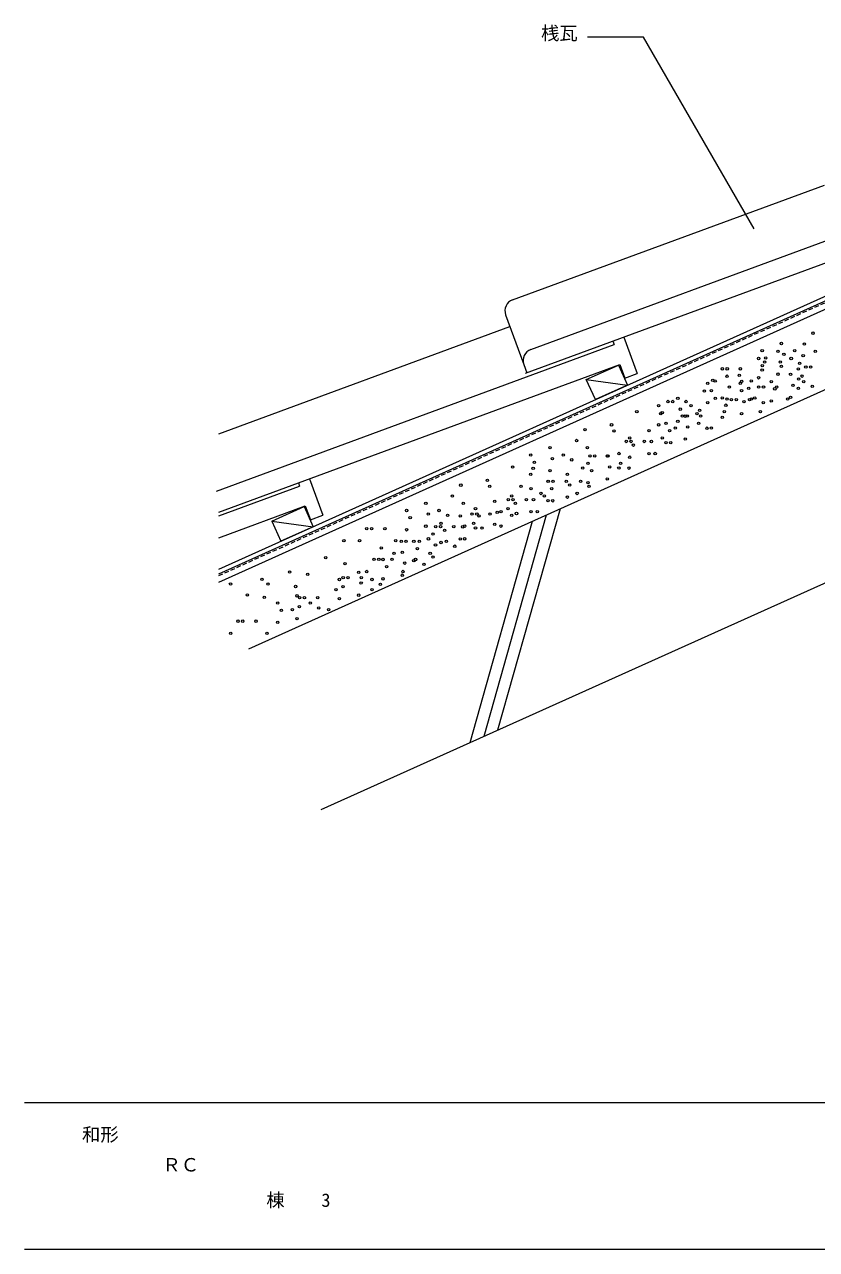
# Model space of a CAD drawing. Units: millimetres, scale not verified. Extents: x -203 to 197, y -138 to 132.
# Drawn here: x -203.2 to -95.3, y -138.4 to 28.5 of the extents above; entities that cross this region are included whole.
import ezdxf
from ezdxf.enums import TextEntityAlignment as Align

# ---------------------------------------------------------------- set-up
doc = ezdxf.new("R2010")
doc.units = ezdxf.units.MM
doc.header["$LTSCALE"] = 0.5
doc.linetypes.add('DASHED1', pattern=[1.8, 1.2, -0.6])
for name, color, linetype, lineweight in [('0-0', 5, 'Continuous', 18), ('1-0', 7, 'Continuous', 18), ('1-1', 7, 'Continuous', 18), ('1-4', 7, 'Continuous', 18), ('1-B', 3, 'Continuous', 18), ('1-C', 7, 'Continuous', 18)]:
    doc.layers.add(name, color=color, linetype=linetype, lineweight=lineweight)
doc.layers.add('1-5', color=7, linetype='Continuous')
doc.styles.add('ＭＳ ゴシック', font='')
doc.styles.get('ＭＳ ゴシック').set_extended_font_data('MS Gothic')

msp = doc.modelspace()

# ---------------------------------------------------------------- linework, layer by layer
at = {"layer": '0-0'}
for p, q in [((196.7568, -118.3649), (-203.2433, -118.3649)), ((196.7568, -138.3649), (-203.2432, -138.3649))]:
    msp.add_line(p, q, dxfattribs=at)
at = {"layer": '1-0'}
for p, q in [((-176.7568, -46.3359), (-28.0071, 20.6015)), ((-176.7568, -47.4324), (-28.0071, 19.5049)), ((-176.7568, -45.6779), (-33.0071, 19.0095)), ((-172.6531, -56.5517), (-28.0071, 8.539)), ((-162.8044, -78.4378), (-28.0071, -17.779)), ((-132.1277, -38.3152), (-140.6491, -68.4679)), ((-130.2227, -37.458), (-138.7441, -67.6107)), ((-169.5165, -39.13), (-168.2854, -41.8658)), ((-134.0326, -39.1724), (-142.554, -69.3251))]:
    msp.add_line(p, q, dxfattribs=at)
for centre in [(-100.0584, -14.9377), (-96.9248, -15.0066), (-95.7743, -13.5274), (-102.6881, -15.9238), (-100.5405, -15.9927), (-99.7297, -16.4169), (-98.2505, -15.9238), (-97.1001, -16.5812), (-95.4456, -15.9927), (-108.1118, -18.3891), (-107.4543, -18.3891), (-105.6465, -18.3891), (-103.1702, -16.9788), (-102.6771, -17.9649), (-102.3484, -17.4719), (-102.195, -16.9099), (-100.2118, -17.4719), (-100.0584, -18.0604), (-98.7326, -16.9788), (-97.7418, -18.3969), (-97.5822, -17.6362), (-96.7354, -18.1418), (-96.078, -18.1418), (-109.4156, -19.9372), (-109.0979, -20.0327), (-107.4778, -19.3893), (-105.7998, -19.2798), (-105.4712, -20.1015), (-104.1673, -20.0327), (-103.1702, -19.6085), (-102.6881, -18.5535), (-101.4515, -20.1281), (-100.5405, -19.1154), (-98.8219, -19.142), (-97.7215, -19.7854), (-97.2488, -19.3831), (-97.014, -20.1281), (-110.5661, -21.4164), (-110.1075, -20.3754), (-109.6144, -21.3616), (-107.1491, -20.8685), (-105.6699, -20.3754), (-105.4993, -21.3678), (-104.5195, -21.0329), (-103.1655, -20.8622), (-102.5081, -20.8622), (-100.9585, -21.1143), (-100.7002, -20.8622), (-98.4932, -20.6212), (-97.7418, -21.0266), (-95.8635, -20.7856), (-116.8115, -23.3886), (-115.5311, -22.8407), (-114.8737, -22.8407), (-114.1819, -22.4025), (-113.0658, -22.8407), (-112.374, -23.3886), (-110.1075, -23.0051), (-109.0869, -22.4025), (-108.129, -22.354), (-107.6359, -23.3401), (-107.4778, -22.512), (-106.8752, -22.5934), (-106.2178, -22.5934), (-105.1706, -22.847), (-104.4099, -22.5934), (-104.1516, -22.5058), (-103.6914, -22.354), (-102.541, -23.0114), (-101.4515, -22.7578), (-99.221, -22.5058), (-98.8219, -22.2647), (-119.7699, -24.2104), (-116.5173, -24.4843), (-116.3185, -24.3747), (-113.8532, -23.8817), (-113.5526, -24.8192), (-113.166, -24.8302), (-112.8952, -24.8192), (-111.5867, -24.4843), (-111.2235, -24.046), (-111.0873, -24.8192), (-108.129, -24.9836), (-107.8613, -24.237), (-105.4993, -24.4905), (-102.9307, -24.237), (-126.8371, -26.6757), (-123.2213, -26.0183), (-122.8926, -26.84), (-118.1123, -26.8087), (-116.8115, -26.0183), (-115.7957, -25.8163), (-115.3026, -26.8025), (-114.5388, -26.4628), (-114.1819, -25.5252), (-112.8373, -26.3094), (-111.3581, -25.8163), (-110.2077, -26.4738), (-109.6082, -26.4628), (-127.9876, -28.1549), (-121.2193, -28.2816), (-120.7419, -27.7948), (-120.5619, -28.2816), (-118.754, -28.2816), (-117.7836, -28.2879), (-116.3044, -27.7948), (-115.7957, -28.446), (-115.1539, -28.4523), (-113.166, -27.9529), (-134.233, -30.1271), (-131.6034, -29.141), (-129.7955, -30.1271), (-126.5084, -29.141), (-122.2055, -29.9252), (-120.2489, -28.781), (-118.1123, -29.9314), (-117.2749, -29.9252), (-136.6983, -31.7706), (-133.74, -31.1132), (-131.2747, -30.6202), (-128.645, -30.7845), (-126.4301, -31.2572), (-126.1656, -30.2601), (-125.5082, -30.2601), (-123.8005, -30.2711), (-123.7003, -30.2601), (-123.4718, -31.7503), (-121.9926, -31.2572), (-120.7419, -30.4245), (-134.233, -32.7567), (-133.9043, -31.935), (-131.6034, -32.2637), (-129.2414, -32.7442), (-127.1517, -31.9037), (-125.9371, -32.2434), (-123.8005, -33.3938), (-122.2211, -31.9037), (-120.8421, -31.9147), (-143.7655, -34.2359), (-140.1497, -33.5785), (-139.821, -34.4003), (-135.5478, -34.4003), (-134.1876, -34.7227), (-131.871, -33.7304), (-131.8538, -33.7225), (-131.378, -34.7165), (-131.1964, -33.7225), (-129.3885, -33.7225), (-128.9127, -34.2234), (-127.4335, -33.7304), (-126.4301, -33.8869), (-126.283, -34.3878), (-148.5318, -36.7012), (-144.916, -35.7151), (-143.4368, -36.7012), (-139.1339, -36.4539), (-137.2947, -36.1957), (-136.8173, -35.7089), (-136.6373, -36.1957), (-136.3242, -36.695), (-134.8294, -36.1957), (-133.8589, -36.2019), (-132.8399, -35.3661), (-132.3797, -35.7089), (-131.871, -36.36), (-131.2293, -36.3663), (-129.2414, -35.867), (-127.9093, -35.3661), (-151.1614, -37.6874), (-148.2031, -38.1804), (-146.7239, -37.6874), (-145.5734, -38.3448), (-143.8328, -38.4324), (-142.2409, -38.1742), (-141.7635, -37.4401), (-141.5835, -38.1742), (-141.2705, -38.4262), (-139.7757, -38.1742), (-138.8052, -37.9331), (-138.2808, -37.8392), (-137.326, -37.4401), (-136.8173, -38.3385), (-136.1755, -38.0975), (-134.1876, -37.8455), (-133.3502, -37.8392), (-156.5851, -40.1527), (-155.9277, -40.1527), (-154.1198, -40.1527), (-150.6684, -38.6735), (-148.5318, -39.824), (-147.1872, -39.9053), (-146.5298, -39.9053), (-146.4625, -39.4186), (-144.7219, -39.9053), (-143.5041, -39.9116), (-143.2271, -39.8177), (-142.0249, -39.4186), (-141.7635, -40.0697), (-140.8745, -40.076), (-139.1339, -39.5766), (-138.2965, -39.8177), (-159.7078, -41.7962), (-157.5712, -41.7962), (-152.6406, -41.7962), (-151.8861, -41.8838), (-151.2287, -41.8838), (-151.1614, -40.317), (-149.4209, -41.8838), (-148.1733, -41.5489), (-147.5425, -40.9056), (-145.9694, -40.4047), (-143.8328, -41.5551), (-143.2427, -41.5489), (-154.6129, -42.7823), (-152.8723, -43.5274), (-151.7469, -43.3787), (-150.1722, -41.8917), (-149.6791, -42.8778), (-147.9417, -43.5274), (-147.2138, -42.3847), (-146.4625, -42.0482), (-145.7346, -41.8917), (-144.5842, -42.5491), (-162.1731, -44.0971), (-159.5435, -44.9189), (-155.5958, -44.357), (-154.9384, -44.357), (-154.3765, -44.3648), (-153.1305, -44.357), (-151.4181, -44.8579), (-150.1722, -44.5213), (-149.939, -44.3648), (-148.7885, -45.0222), (-147.5425, -44.0283), (-167.1037, -46.0694), (-164.6384, -46.3981), (-159.8002, -46.8301), (-159.1428, -46.8301), (-157.6824, -46.0991), (-157.3349, -46.8301), (-156.582, -46.0005), (-153.8834, -45.3509), (-151.7469, -46.5014), (-151.6514, -46.0005), (-175.157, -47.7129), (-170.8839, -47.0555), (-170.0621, -47.7129), (-166.282, -48.0416), (-160.7863, -48.4737), (-160.312, -47.0853), (-159.819, -48.0714), (-157.3537, -47.5783), (-155.8745, -47.0853), (-155.8557, -48.4737), (-154.724, -47.7427), (-154.3765, -46.9945), (-172.8561, -49.1921), (-170.5552, -49.5208), (-166.091, -49.3142), (-165.7357, -49.5505), (-165.0783, -49.5505), (-163.2704, -49.5505), (-160.312, -49.7149), (-157.6824, -49.2218), (-168.7207, -50.3003), (-168.2276, -51.2864), (-166.7218, -51.1941), (-165.7623, -50.7934), (-164.2831, -50.3003), (-163.1326, -50.9577), (-161.7912, -51.1941), (-174.1443, -52.7656), (-173.4869, -52.7656), (-171.679, -52.7656), (-168.7207, -52.93), (-166.091, -52.4369), (-175.1304, -54.4092), (-170.1998, -54.4092)]:
    msp.add_circle(centre, 0.1644, dxfattribs=at)
at = {"layer": '1-1', "color": 3, "linetype": 'DASHED1'}
msp.add_line((-176.7568, -46.5552), (-28.0071, 20.3822), dxfattribs=at)
at = {"layer": '1-1'}
for p, q in [((-126.6561, -19.8429), (-122.2789, -17.8731)), ((-126.6562, -19.8429), (-121.0478, -20.6089)), ((-126.6561, -19.8429), (-121.0478, -20.6089)), ((-169.5164, -39.13), (-165.1392, -37.1602)), ((-169.5164, -39.13), (-163.9081, -39.896))]:
    msp.add_line(p, q, dxfattribs=at)
for points in [[(-125.425, -22.5786), (-126.6562, -19.8429), (-122.2789, -17.8731), (-121.0478, -20.6089)], [(-125.425, -22.5786), (-126.6561, -19.8429), (-122.2789, -17.8731), (-121.0478, -20.6089)]]:
    msp.add_lwpolyline(points, close=True, dxfattribs=at)
msp.add_lwpolyline([(-169.5165, -39.13), (-165.1392, -37.1603), (-163.9081, -39.896), (-168.2854, -41.8658)], dxfattribs=at)
at = {"layer": '1-4'}
msp.add_lwpolyline([(-103.7838, 0.6892), (-118.8555, 26.7942), (-126.4865, 26.7942)], dxfattribs=at)
at = {"layer": '1-B'}
for p, q in [((-134.2186, -15.7437), (-80.0202, 4.2052)), ((-134.9349, -18.991), (-79.2408, 1.5084)), ((-123.0517, -14.6171), (-122.8805, -15.082)), ((-121.5502, -14.0644), (-119.721, -19.0339)), ((-177.0789, -35.0308), (-122.8805, -15.082)), ((-176.7568, -37.8959), (-122.1011, -17.7787)), ((-135.1675, -17.7979), (-134.7501, -18.9317)), ((-122.1011, -17.7787), (-121.4102, -19.6556)), ((-121.4102, -19.6556), (-119.721, -19.0339)), ((-164.4104, -33.3516), (-162.5813, -38.321)), ((-176.7568, -38.4237), (-165.7409, -34.3691)), ((-165.912, -33.9042), (-165.7409, -34.3691)), ((-176.7568, -41.4074), (-164.9614, -37.0658)), ((-164.9614, -37.0658), (-164.2705, -38.9427)), ((-164.2705, -38.9427), (-162.5813, -38.321))]:
    msp.add_line(p, q, dxfattribs=at)
msp.add_arc((-133.666, -17.2452), 1.6, 110.2068, 200.20738, dxfattribs=at)
at = {"layer": '1-C'}
for p, q in [((-136.7056, -8.9868), (-94.2086, 6.6551)), ((-137.6545, -11.041), (-135.1675, -17.7979)), ((-176.7568, -27.24), (-137.0689, -12.632))]:
    msp.add_line(p, q, dxfattribs=at)
msp.add_arc((-136.1529, -10.4884), 1.6, 110.20723, 200.20695, dxfattribs=at)

# ---------------------------------------------------------------- texts
at = {"layer": '0-0', "color": 7, "style": 'ＭＳ ゴシック'}
msp.add_text('和形', height=1.833, dxfattribs=at).set_placement((-195.4054, -124.1757), align=Align.BOTTOM_LEFT)
at = {"layer": '1-4', "style": 'ＭＳ ゴシック'}
for s, p in [('ＲＣ', (-184.4438, -128.2884)), ('棟\u3000\u30003', (-170.2781, -133.1048))]:
    msp.add_text(s, height=1.833, dxfattribs=at).set_placement(p, align=Align.BOTTOM_LEFT)
at = {"layer": '1-5', "style": 'ＭＳ ゴシック'}
msp.add_text('桟瓦', height=1.833, dxfattribs=at).set_placement((-132.8265, 25.8734), align=Align.BOTTOM_LEFT)

doc.saveas('drawing.dxf')
